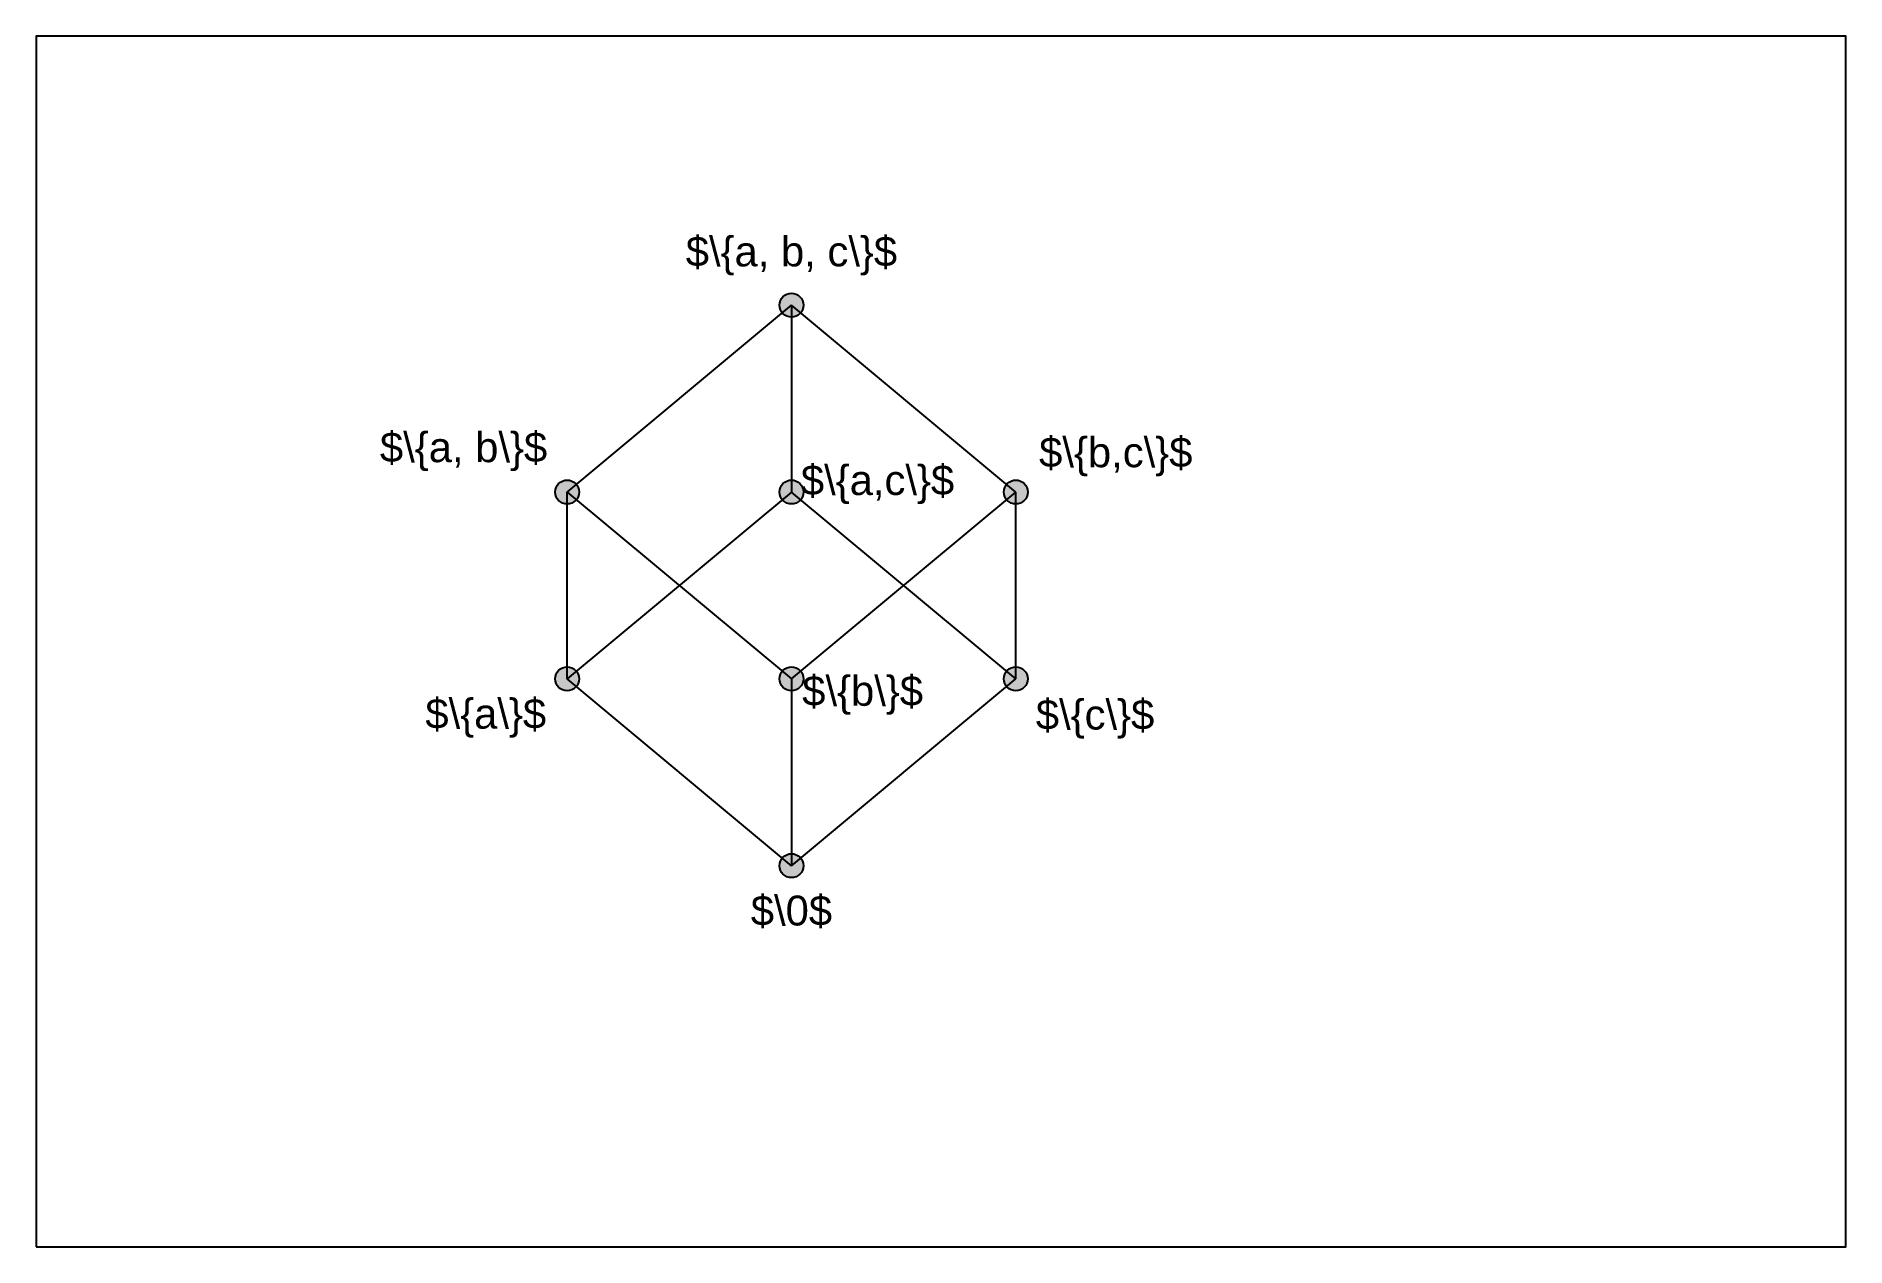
# Model space of a CAD drawing. Header units: inches. Extents: x -5 to 1205, y -5 to 805.
import ezdxf
from ezdxf.enums import TextEntityAlignment as Align

# ---------------------------------------------------------------- set-up
doc = ezdxf.new("R2010")
doc.units = ezdxf.units.IN
doc.header["$MEASUREMENT"] = 0
doc.styles.get("Standard").update_dxf_attribs({"font": 'arial.ttf'})

msp = doc.modelspace()

# ---------------------------------------------------------------- hatches: boundary and pattern name
h = msp.add_hatch(color=255)
edge = h.paths.add_edge_path()
edge.add_arc((500, 625), 8, 0, 360)
h = msp.add_hatch(color=255)
edge = h.paths.add_edge_path()
edge.add_arc((350, 500), 8, 0, 360)
h = msp.add_hatch(color=255)
edge = h.paths.add_edge_path()
edge.add_arc((500, 500), 8, 0, 360)
h = msp.add_hatch(color=255)
edge = h.paths.add_edge_path()
edge.add_arc((650, 500), 8, 0, 360)
h = msp.add_hatch(color=255)
edge = h.paths.add_edge_path()
edge.add_arc((350, 375), 8, 0, 360)
h = msp.add_hatch(color=255)
edge = h.paths.add_edge_path()
edge.add_arc((500, 375), 8, 0, 360)
h = msp.add_hatch(color=255)
edge = h.paths.add_edge_path()
edge.add_arc((650, 375), 8, 0, 360)
h = msp.add_hatch(color=255)
edge = h.paths.add_edge_path()
edge.add_arc((500, 250), 8, 0, 360)

# ---------------------------------------------------------------- linework, layer by layer
for p, q in [((350, 500), (500, 625)), ((500, 625), (500, 500)), ((650, 500), (500, 625)), ((350, 375), (350, 500)), ((350, 500), (500, 375)), ((500, 500), (350, 375)), ((500, 375), (650, 500)), ((650, 375), (500, 500)), ((650, 375), (650, 500)), ((500, 250), (350, 375)), ((500, 375), (500, 250)), ((500, 250), (650, 375))]:
    msp.add_line(p, q)
msp.add_lwpolyline([(-5, -5), (1205, -5), (1205, 805), (-5, 805)], close=True)
for centre in [(500, 625), (350, 500), (500, 500), (650, 500), (350, 375), (500, 375), (650, 375), (500, 250)]:
    msp.add_circle(centre, 8)

# ---------------------------------------------------------------- texts
msp.add_text('$\\{a, b, c\\}$', height=20).set_placement((500, 645), align=Align.BOTTOM_CENTER)
msp.add_text('$\\{a, b\\}$', height=20).set_placement((336.7, 514), align=Align.BOTTOM_RIGHT)
for s, p in [('$\\{b,c\\}$', (665.6, 510.6)), ('$\\{a,c\\}$', (506.3, 492))]:
    msp.add_text(s, height=20).set_placement(p, align=Align.BOTTOM_LEFT)
for s, p in [('$\\{b\\}$', (507.2, 377)), ('$\\{c\\}$', (663.4, 361.1))]:
    msp.add_text(s, height=20).set_placement(p, align=Align.TOP_LEFT)
msp.add_text('$\\{a\\}$', height=20).set_placement((336, 361.7), align=Align.TOP_RIGHT)
msp.add_text('$\\0$', height=20).set_placement((500, 230), align=Align.TOP_CENTER)

doc.saveas('drawing.dxf')
